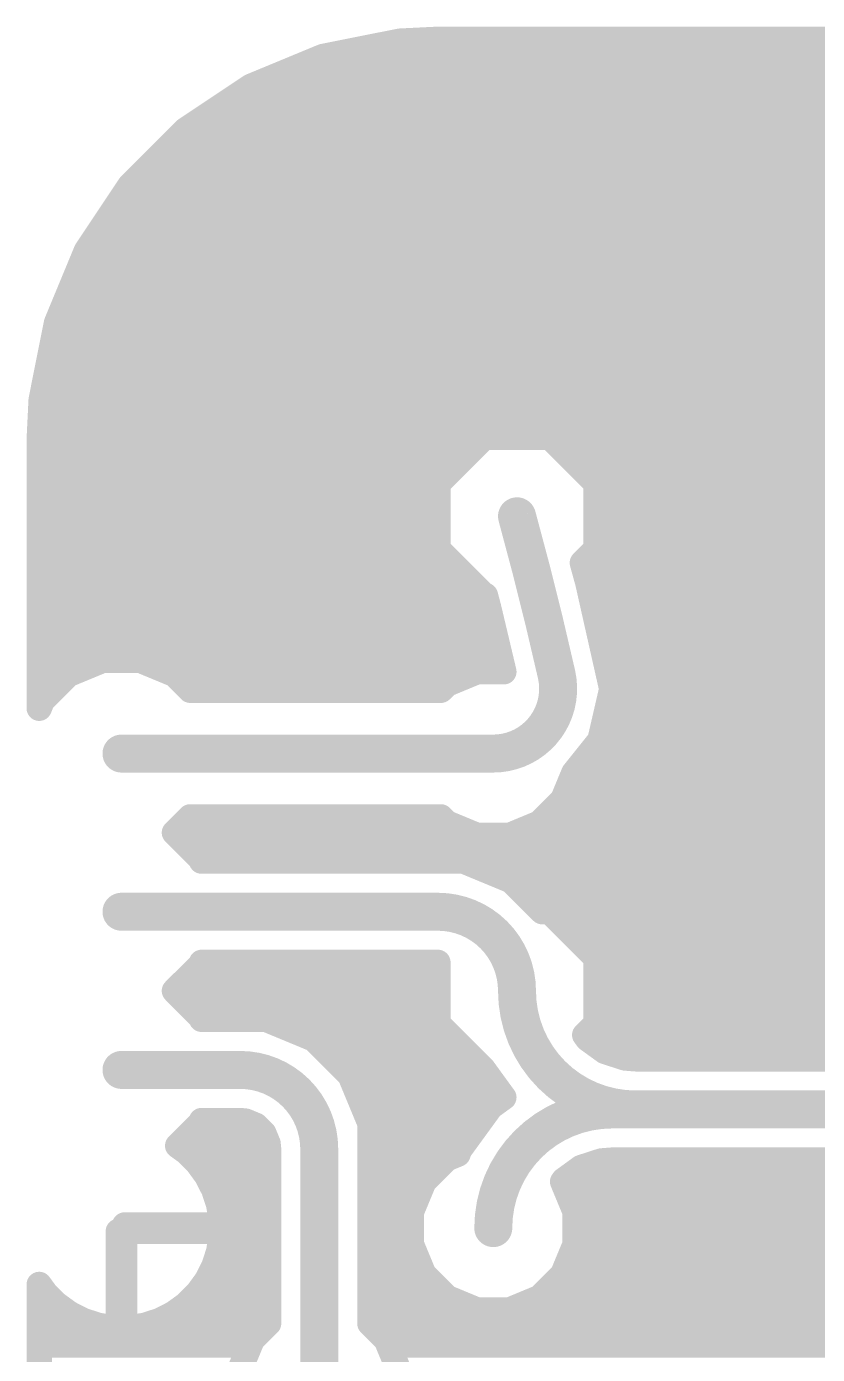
# Model space of a CAD drawing. Extents: x 1 to 45.6, y 2.3 to 35.8.
# Drawn here: x 1.02 to 13.71, y 14.48 to 35.8 of the extents above; entities that cross this region are included whole.
import ezdxf

# ---------------------------------------------------------------- set-up
doc = ezdxf.new("R2010")
doc.units = 0
doc.layers.add('1', color=22, linetype='CONTINUOUS')

msp = doc.modelspace()

# ---------------------------------------------------------------- linework, layer by layer
at = {"layer": '1'}
for points, const_width in [([(5.776, 35.3243), (7.0104, 35.5699)], 0.4064), ([(7.0104, 35.5699), (7.6397, 35.6008)], 0.4064), ([(7.6397, 35.6008), (38.3417, 35.6008)], 0.4064), ([(4.6131, 34.8427), (5.776, 35.3243)], 0.4064), ([(5.9392, 35.3568), (40.0924, 35.3568)], 0.4064), ([(3.5666, 34.1434), (4.6131, 34.8427)], 0.4064), ([(4.8732, 34.9504), (27.1513, 34.9504)], 0.4064), ([(4.1661, 34.544), (26.7097, 34.544)], 0.4064), ([(2.6766, 33.2534), (3.5666, 34.1434)], 0.4064), ([(3.5608, 34.1376), (26.5178, 34.1376)], 0.4064), ([(3.1544, 33.7312), (26.4414, 33.7312)], 0.4064), ([(2.748, 33.3248), (26.4547, 33.3248)], 0.4064), ([(1.9773, 32.2069), (2.6766, 33.2534)], 0.4064), ([(2.4528, 32.9184), (26.623, 32.9184)], 0.4064), ([(2.1812, 32.512), (26.9637, 32.512)], 0.4064), ([(1.4957, 31.044), (1.9773, 32.2069)], 0.4064), ([(1.9354, 32.1056), (29.6672, 32.1056)], 0.4064), ([(1.767, 31.6992), (29.6672, 31.6992)], 0.4064), ([(1.5987, 31.2928), (29.6672, 31.2928)], 0.4064), ([(1.2501, 29.8096), (1.4957, 31.044)], 0.4064), ([(1.4643, 30.8864), (29.6672, 30.8864)], 0.4064), ([(1.3835, 30.48), (27.052, 30.48)], 0.4064), ([(1.3026, 30.0736), (26.6523, 30.0736)], 0.4064), ([(1.2192, 29.1802), (1.2501, 29.8096)], 0.4064), ([(1.2431, 29.6672), (26.4594, 29.6672)], 0.4064), ([(1.2232, 29.2608), (27.8638, 29.2608)], 0.4064), ([(1.2192, 24.8573), (1.2192, 29.1802)], 0.4064), ([(8.364, 29.21), (7.62, 28.466)], 0.4064), ([(9.416, 29.21), (8.364, 29.21)], 0.4064), ([(10.16, 28.466), (9.416, 29.21)], 0.4064), ([(1.2192, 28.8544), (8.0084, 28.8544)], 0.4064), ([(9.7716, 28.8544), (20.7084, 28.8544)], 0.4064), ([(1.2192, 28.448), (7.62, 28.448)], 0.4064), ([(7.62, 28.466), (7.62, 27.4139)], 0.4064), ([(10.16, 27.4139), (10.16, 28.466)], 0.4064), ([(10.16, 28.448), (20.32, 28.448)], 0.4064), ([(1.2192, 28.0416), (7.62, 28.0416)], 0.4064), ([(10.16, 28.0416), (20.32, 28.0416)], 0.4064), ([(1.2192, 27.6352), (7.62, 27.6352)], 0.4064), ([(10.16, 27.6352), (20.32, 27.6352)], 0.4064), ([(7.62, 27.4139), (8.364, 26.67)], 0.4064), ([(9.9388, 27.1927), (10.16, 27.4139)], 0.4064), ([(1.2192, 27.2288), (7.8052, 27.2288)], 0.4064), ([(10.0263, 26.8747), (9.9388, 27.1927)], 0.4064), ([(9.9748, 27.2288), (20.5052, 27.2288)], 0.4064), ([(1.2192, 26.8224), (8.2116, 26.8224)], 0.4064), ([(8.364, 26.67), (8.3832, 26.67)], 0.4064), ([(8.3832, 26.67), (8.434, 26.4766)], 0.4064), ([(10.2825, 25.7362), (10.0263, 26.8747)], 0.4064), ([(10.0263, 26.8747), (10.0263, 26.8747)], 0.4064), ([(10.0381, 26.8224), (20.9116, 26.8224)], 0.4064), ([(8.434, 26.4766), (8.6793, 25.4436)], 0.4064), ([(1.2192, 26.416), (8.4484, 26.416)], 0.4064), ([(10.1295, 26.416), (21.4385, 26.416)], 0.4064), ([(1.2192, 26.0096), (8.5449, 26.0096)], 0.4064), ([(10.221, 26.0096), (22.0778, 26.0096)], 0.4064), ([(1.2192, 25.6032), (2.1806, 25.6032)], 0.4064), ([(2.2419, 25.6286), (1.6911, 25.4005)], 0.4064), ([(2.8381, 25.6286), (2.2419, 25.6286)], 0.4064), ([(3.3889, 25.4005), (2.8381, 25.6286)], 0.4064), ([(2.8994, 25.6032), (8.6414, 25.6032)], 0.4064), ([(10.318, 25.5784), (10.2825, 25.7362)], 0.4064), ([(10.2825, 25.7362), (10.2825, 25.7362)], 0.4064), ([(10.3124, 25.6032), (28.9626, 25.6032)], 0.4064), ([(1.6911, 25.4005), (1.2695, 24.9789)], 0.4064), ([(3.6433, 25.146), (3.3889, 25.4005)], 0.4064), ([(8.2477, 25.4436), (7.7649, 25.2436)], 0.4064), ([(8.6793, 25.4436), (8.2477, 25.4436)], 0.4064), ([(10.3347, 25.5041), (10.318, 25.5784)], 0.4064), ([(10.3535, 25.4207), (10.3347, 25.5041)], 0.4064), ([(10.4107, 25.1663), (10.3535, 25.4207)], 0.4064), ([(10.3535, 25.4207), (10.3535, 25.4207)], 0.4064), ([(1.2192, 25.1968), (1.4875, 25.1968)], 0.4064), ([(3.5925, 25.1968), (7.7181, 25.1968)], 0.4064), ([(7.7649, 25.2436), (7.6673, 25.146)], 0.4064), ([(10.4038, 25.1968), (14.6864, 25.1968)], 0.4064), ([(1.2695, 24.9789), (1.2192, 24.8573)], 0.4064), ([(7.6673, 25.146), (3.6433, 25.146)], 0.4064), ([(10.2208, 24.343), (10.4107, 25.1663)], 0.4064), ([(10.4107, 25.1663), (10.4107, 25.1663)], 0.4064), ([(10.324, 24.7904), (14.3692, 24.7904)], 0.4064), ([(9.8024, 23.82), (10.2208, 24.343)], 0.4064), ([(10.2208, 24.343), (10.2208, 24.343)], 0.4064), ([(10.2303, 24.384), (14.2284, 24.384)], 0.4064), ([(2.54, 24.13), (8.509, 24.13)], 0.6096), ([(9.9285, 23.9776), (14.2123, 23.9776)], 0.4064), ([(9.6226, 23.3859), (9.8024, 23.82)], 0.4064), ([(9.6994, 23.5712), (14.3174, 23.5712)], 0.4064), ([(9.2531, 23.0164), (9.6226, 23.3859)], 0.4064), ([(3.3893, 22.86), (3.6433, 23.114)], 0.4064), ([(3.6433, 23.114), (7.6673, 23.114)], 0.4064), ([(7.6673, 23.114), (7.7649, 23.0164)], 0.4064), ([(9.4015, 23.1648), (14.5848, 23.1648)], 0.4064), ([(3.8105, 22.4389), (3.3893, 22.86)], 0.4064), ([(7.7649, 23.0164), (8.2477, 22.8164)], 0.4064), ([(8.7703, 22.8164), (9.2531, 23.0164)], 0.4064), ([(3.4909, 22.7584), (15.2627, 22.7584)], 0.4064), ([(8.2477, 22.8164), (8.7703, 22.8164)], 0.4064), ([(3.8254, 22.4028), (3.8105, 22.4389)], 0.4064), ([(8.0343, 22.4028), (3.8254, 22.4028)], 0.4064), ([(8.7998, 22.0857), (8.0343, 22.4028)], 0.4064), ([(8.1569, 22.352), (20.7772, 22.352)], 0.4064), ([(9.2955, 21.59), (8.7998, 22.0857)], 0.4064), ([(8.7998, 22.0857), (8.7998, 22.0857)], 0.4064), ([(8.9399, 21.9456), (20.7772, 21.9456)], 0.4064), ([(2.54, 21.59), (7.62, 21.59)], 0.6096), ([(9.416, 21.59), (9.2955, 21.59)], 0.4064), ([(10.16, 20.846), (9.416, 21.59)], 0.4064), ([(9.4668, 21.5392), (20.7772, 21.5392)], 0.4064), ([(9.8732, 21.1328), (20.6068, 21.1328)], 0.4064), ([(3.3893, 20.32), (3.8105, 20.7411)], 0.4064), ([(3.7957, 20.7264), (7.62, 20.7264)], 0.4064), ([(3.8105, 20.7411), (3.8254, 20.7772)], 0.4064), ([(3.8254, 20.7772), (7.62, 20.7772)], 0.4064), ([(7.62, 20.7772), (7.62, 19.794)], 0.4064), ([(10.16, 19.794), (10.16, 20.846)], 0.4064), ([(10.16, 20.7264), (20.32, 20.7264)], 0.4064), ([(3.8105, 19.8989), (3.3893, 20.32)], 0.4064), ([(3.3893, 20.32), (7.62, 20.32)], 0.4064), ([(10.16, 20.32), (20.32, 20.32)], 0.4064), ([(3.7957, 19.9136), (7.62, 19.9136)], 0.4064), ([(3.8254, 19.8628), (3.8105, 19.8989)], 0.4064), ([(4.8593, 19.8628), (3.8254, 19.8628)], 0.4064), ([(5.6248, 19.5457), (4.8593, 19.8628)], 0.4064), ([(10.16, 19.9136), (20.32, 19.9136)], 0.4064), ([(7.62, 19.794), (8.3434, 19.0706)], 0.4064), ([(9.9768, 19.6108), (10.16, 19.794)], 0.4064), ([(6.2107, 18.9598), (5.6248, 19.5457)], 0.4064), ([(5.6248, 19.5457), (5.6248, 19.5457)], 0.4064), ([(5.6633, 19.5072), (7.9068, 19.5072)], 0.4064), ([(10.0227, 19.5477), (9.9768, 19.6108)], 0.4064), ([(10.2992, 19.3468), (10.0227, 19.5477)], 0.4064), ([(10.0784, 19.5072), (20.6068, 19.5072)], 0.4064), ([(10.6241, 19.2412), (10.2992, 19.3468)], 0.4064), ([(10.795, 19.2278), (10.6241, 19.2412)], 0.4064), ([(20.8862, 19.2278), (10.795, 19.2278)], 0.4064), ([(2.54, 19.05), (4.445, 19.05)], 0.6096), ([(6.0697, 19.1008), (8.3132, 19.1008)], 0.4064), ([(8.3434, 19.0706), (8.6789, 18.6088)], 0.4064), ([(6.5278, 18.1943), (6.2107, 18.9598)], 0.4064), ([(6.2107, 18.9598), (6.2107, 18.9598)], 0.4064), ([(6.3206, 18.6944), (8.6167, 18.6944)], 0.4064), ([(8.6789, 18.6088), (8.4683, 18.4557)], 0.4064), ([(8.4683, 18.4557), (7.9622, 17.7592)], 0.4064), ([(8.4683, 18.4557), (8.4683, 18.4557)], 0.4064), ([(8.4683, 18.4557), (8.4683, 18.4557)], 0.4064), ([(10.414, 18.415), (10.795, 18.415)], 0.6096), ([(10.795, 18.415), (22.86, 18.415)], 0.6096), ([(3.442, 17.8326), (3.8105, 18.2011)], 0.4064), ([(3.8105, 18.2011), (3.8254, 18.2372)], 0.4064), ([(3.8254, 18.2372), (4.445, 18.2372)], 0.4064), ([(4.445, 18.2372), (4.5342, 18.2284)], 0.4064), ([(4.5342, 18.2284), (4.699, 18.1601)], 0.4064), ([(4.699, 18.1601), (4.8251, 18.034)], 0.4064), ([(6.489, 18.288), (8.3464, 18.288)], 0.4064), ([(6.5278, 14.9786), (6.5278, 18.1943)], 0.4064), ([(4.8251, 18.034), (4.8934, 17.8692)], 0.4064), ([(3.5825, 17.7306), (3.442, 17.8326)], 0.4064), ([(3.4909, 17.8816), (4.8883, 17.8816)], 0.4064), ([(3.7606, 17.5525), (3.5825, 17.7306)], 0.4064), ([(4.8934, 17.8692), (4.9022, 17.78)], 0.4064), ([(4.9022, 17.78), (4.9022, 14.9786)], 0.4064), ([(5.715, 17.78), (5.715, 13.335)], 0.6096), ([(6.5278, 17.8816), (8.0511, 17.8816)], 0.4064), ([(7.9622, 17.7592), (7.942, 17.697)], 0.4064), ([(3.9086, 17.3487), (3.7606, 17.5525)], 0.4064), ([(7.7649, 17.6236), (7.3954, 17.2541)], 0.4064), ([(7.942, 17.697), (7.7649, 17.6236)], 0.4064), ([(9.9182, 17.4832), (10.2431, 17.5888)], 0.4064), ([(10.2431, 17.5888), (10.414, 17.6022)], 0.4064), ([(10.414, 17.6022), (14.7166, 17.6022)], 0.4064), ([(3.8167, 17.4752), (4.9022, 17.4752)], 0.4064), ([(4.023, 17.1243), (3.9086, 17.3487)], 0.4064), ([(6.5278, 17.4752), (7.6165, 17.4752)], 0.4064), ([(9.6218, 17.2549), (9.6417, 17.2823)], 0.4064), ([(9.6417, 17.2823), (9.9182, 17.4832)], 0.4064), ([(9.9072, 17.4752), (14.5848, 17.4752)], 0.4064), ([(4.1008, 16.8847), (4.023, 17.1243)], 0.4064), ([(4.041, 17.0688), (4.9022, 17.0688)], 0.4064), ([(6.5278, 17.0688), (7.3186, 17.0688)], 0.4064), ([(7.3954, 17.2541), (7.1954, 16.7713)], 0.4064), ([(9.6226, 17.2541), (9.6218, 17.2549)], 0.4064), ([(9.8226, 16.7713), (9.6226, 17.2541)], 0.4064), ([(9.6994, 17.0688), (14.3174, 17.0688)], 0.4064), ([(4.1402, 16.6359), (4.1008, 16.8847)], 0.4064), ([(4.136, 16.6624), (4.9022, 16.6624)], 0.4064), ([(6.5278, 16.6624), (7.1954, 16.6624)], 0.4064), ([(7.1954, 16.7713), (7.1954, 16.2487)], 0.4064), ([(9.8226, 16.2487), (9.8226, 16.7713)], 0.4064), ([(9.8226, 16.6624), (14.2123, 16.6624)], 0.4064), ([(2.4892, 14.9098), (2.4892, 16.4592)], 0.4064), ([(2.4892, 16.4592), (2.5908, 16.4592)], 0.4064), ([(2.5908, 16.4592), (2.5908, 16.5608)], 0.4064), ([(2.5908, 16.5608), (4.1402, 16.5608)], 0.4064), ([(2.5908, 16.4592), (2.5908, 14.9098)], 0.4064), ([(4.1402, 16.4592), (2.5908, 16.4592)], 0.4064), ([(4.1402, 16.5608), (4.1402, 16.6359)], 0.4064), ([(4.1402, 16.3841), (4.1402, 16.4592)], 0.4064), ([(2.4892, 16.256), (2.5908, 16.256)], 0.4064), ([(4.1008, 16.1353), (4.1402, 16.3841)], 0.4064), ([(4.1199, 16.256), (4.9022, 16.256)], 0.4064), ([(6.5278, 16.256), (7.1954, 16.256)], 0.4064), ([(7.1954, 16.2487), (7.3954, 15.7659)], 0.4064), ([(9.6226, 15.7659), (9.8226, 16.2487)], 0.4064), ([(9.8226, 16.256), (14.2284, 16.256)], 0.4064), ([(4.023, 15.8957), (4.1008, 16.1353)], 0.4064), ([(2.4892, 15.8496), (2.5908, 15.8496)], 0.4064), ([(3.9086, 15.6713), (4.023, 15.8957)], 0.4064), ([(3.9995, 15.8496), (4.9022, 15.8496)], 0.4064), ([(6.5278, 15.8496), (7.3607, 15.8496)], 0.4064), ([(9.6573, 15.8496), (14.3692, 15.8496)], 0.4064), ([(1.2192, 8.5101), (1.2192, 15.6055)], 0.4064), ([(1.2192, 15.6055), (1.3194, 15.4675)], 0.4064), ([(3.7606, 15.4675), (3.9086, 15.6713)], 0.4064), ([(7.3954, 15.7659), (7.7649, 15.3964)], 0.4064), ([(9.2531, 15.3964), (9.6226, 15.7659)], 0.4064), ([(1.2192, 15.4432), (1.3438, 15.4432)], 0.4064), ([(1.3194, 15.4675), (1.4975, 15.2894)], 0.4064), ([(2.4892, 15.4432), (2.5908, 15.4432)], 0.4064), ([(3.5825, 15.2894), (3.7606, 15.4675)], 0.4064), ([(3.7362, 15.4432), (4.9022, 15.4432)], 0.4064), ([(6.5278, 15.4432), (7.7181, 15.4432)], 0.4064), ([(7.7649, 15.3964), (8.2477, 15.1964)], 0.4064), ([(8.7703, 15.1964), (9.2531, 15.3964)], 0.4064), ([(9.2999, 15.4432), (14.6864, 15.4432)], 0.4064), ([(1.4975, 15.2894), (1.7013, 15.1414)], 0.4064), ([(3.3787, 15.1414), (3.5825, 15.2894)], 0.4064), ([(8.2477, 15.1964), (8.7703, 15.1964)], 0.4064), ([(1.2192, 15.0368), (1.9066, 15.0368)], 0.4064), ([(1.7013, 15.1414), (1.9257, 15.027)], 0.4064), ([(1.9257, 15.027), (2.1653, 14.9492)], 0.4064), ([(2.1653, 14.9492), (2.4141, 14.9098)], 0.4064), ([(2.4892, 15.0368), (2.5908, 15.0368)], 0.4064), ([(2.6659, 14.9098), (2.9147, 14.9492)], 0.4064), ([(2.9147, 14.9492), (3.1543, 15.027)], 0.4064), ([(3.1543, 15.027), (3.3787, 15.1414)], 0.4064), ([(3.1734, 15.0368), (4.9022, 15.0368)], 0.4064), ([(4.9022, 14.9786), (4.6383, 14.7148)], 0.4064), ([(6.5278, 15.0368), (27.1272, 15.0368)], 0.4064), ([(6.7917, 14.7148), (6.5278, 14.9786)], 0.4064), ([(2.4141, 14.9098), (2.4892, 14.9098)], 0.4064), ([(2.5908, 14.9098), (2.6659, 14.9098)], 0.4064), ([(1.2192, 14.6304), (4.6034, 14.6304)], 0.4064), ([(4.6383, 14.7148), (4.445, 14.248)], 0.4064), ([(6.985, 14.248), (6.7917, 14.7148)], 0.4064), ([(6.8266, 14.6304), (27.1272, 14.6304)], 0.4064)]:
    msp.add_lwpolyline(points, dxfattribs=dict(at, const_width=const_width))
for points, const_width in [([(7.0055, 35.6714, 1), (7.0154, 35.4684)], 0.2032), ([(7.0303, 35.4702, 1), (6.9906, 35.6695)], 0.2032), ([(7.6397, 35.7024, 1), (7.6397, 35.4992)], 0.2032), ([(7.6447, 35.4993, 1), (7.6348, 35.7023)], 0.2032), ([(5.7562, 35.424, 1), (5.7958, 35.2247)], 0.2032), ([(5.8149, 35.2305, 1), (5.7371, 35.4182)], 0.2032), ([(5.9392, 35.4584, 1), (5.9392, 35.2552)], 0.2032), ([(4.5743, 34.9365, 1), (4.652, 34.7488)], 0.2032), ([(4.6696, 34.7582, 1), (4.5567, 34.9271)], 0.2032), ([(4.8732, 35.052, 1), (4.8732, 34.8488)], 0.2032), ([(4.1661, 34.6456, 1), (4.1661, 34.4424)], 0.2032), ([(3.5608, 34.2392, 1), (3.5608, 34.036)], 0.2032), ([(3.5102, 34.2279, 1), (3.623, 34.0589)], 0.2032), ([(3.6384, 34.0716, 1), (3.4948, 34.2152)], 0.2032), ([(3.1544, 33.8328, 1), (3.1544, 33.6296)], 0.2032), ([(2.748, 33.4264, 1), (2.748, 33.2232)], 0.2032), ([(2.6048, 33.3252, 1), (2.7484, 33.1816)], 0.2032), ([(2.7611, 33.1969, 1), (2.5921, 33.3098)], 0.2032), ([(2.4528, 33.02, 1), (2.4528, 32.8168)], 0.2032), ([(2.1812, 32.6136, 1), (2.1812, 32.4104)], 0.2032), ([(1.9354, 32.2072, 1), (1.9354, 32.004)], 0.2032), ([(1.8929, 32.2633, 1), (2.0618, 32.1504)], 0.2032), ([(2.0712, 32.168, 1), (1.8835, 32.2457)], 0.2032), ([(1.767, 31.8008, 1), (1.767, 31.5976)], 0.2032), ([(1.5987, 31.3944, 1), (1.5987, 31.1912)], 0.2032), ([(1.4018, 31.0829, 1), (1.5895, 31.0051)], 0.2032), ([(1.5953, 31.0242, 1), (1.396, 31.0638)], 0.2032), ([(1.4643, 30.988, 1), (1.4643, 30.7848)], 0.2032), ([(1.3835, 30.5816, 1), (1.3835, 30.3784)], 0.2032), ([(1.3026, 30.1752, 1), (1.3026, 29.972)], 0.2032), ([(1.2431, 29.7688, 1), (1.2431, 29.5656)], 0.2032), ([(1.1505, 29.8294, 1), (1.3498, 29.7897)], 0.2032), ([(1.3516, 29.8046, 1), (1.1486, 29.8145)], 0.2032), ([(1.2232, 29.3624, 1), (1.2232, 29.1592)], 0.2032), ([(1.3208, 29.1802, 1), (1.1176, 29.1802)], 0.2032), ([(1.1177, 29.1852, 1), (1.3207, 29.1752)], 0.2032), ([(8.364, 29.3116, 1), (8.364, 29.1084)], 0.2032), ([(8.4358, 29.1382, 1), (8.2921, 29.2818)], 0.2032), ([(9.4879, 29.2818, 1), (9.3442, 29.1382)], 0.2032), ([(9.416, 29.1084, 1), (9.416, 29.3116)], 0.2032), ([(1.2192, 28.956, 1), (1.2192, 28.7528)], 0.2032), ([(8.0084, 28.7528, 1), (8.0084, 28.956)], 0.2032), ([(9.7716, 28.956, 1), (9.7716, 28.7528)], 0.2032), ([(1.2192, 28.5496, 1), (1.2192, 28.3464)], 0.2032), ([(7.7216, 28.466, 1), (7.5184, 28.466)], 0.2032), ([(7.5482, 28.5379, 1), (7.6918, 28.3942)], 0.2032), ([(7.62, 28.3464, 1), (7.62, 28.5496)], 0.2032), ([(10.2616, 28.466, 1), (10.0584, 28.466)], 0.2032), ([(10.16, 28.5496, 1), (10.16, 28.3464)], 0.2032), ([(10.0882, 28.3942, 1), (10.2318, 28.5379)], 0.2032), ([(1.2192, 28.1432, 1), (1.2192, 27.94)], 0.2032), ([(7.62, 27.94, 1), (7.62, 28.1432)], 0.2032), ([(9.525, 25.4, 0.0118), (8.89, 27.94)], 0.6096), ([(9.0369, 27.9805, 1), (8.7431, 27.8995)], 0.3048), ([(10.16, 28.1432, 1), (10.16, 27.94)], 0.2032), ([(1.2192, 27.7368, 1), (1.2192, 27.5336)], 0.2032), ([(7.62, 27.5336, 1), (7.62, 27.7368)], 0.2032), ([(10.16, 27.7368, 1), (10.16, 27.5336)], 0.2032), ([(7.6918, 27.4858, 1), (7.5482, 27.3421)], 0.2032), ([(7.5184, 27.4139, 1), (7.7216, 27.4139)], 0.2032), ([(10.0584, 27.4139, 1), (10.2616, 27.4139)], 0.2032), ([(10.2318, 27.3421, 1), (10.0882, 27.4858)], 0.2032), ([(1.2192, 27.3304, 1), (1.2192, 27.1272)], 0.2032), ([(7.8052, 27.1272, 1), (7.8052, 27.3304)], 0.2032), ([(9.8669, 27.2646, 1), (10.0106, 27.1209)], 0.2032), ([(10.0367, 27.2197, 1), (9.8408, 27.1658)], 0.2032), ([(9.9748, 27.3304, 1), (9.9748, 27.1272)], 0.2032), ([(1.2192, 26.924, 1), (1.2192, 26.7208)], 0.2032), ([(8.2116, 26.7208, 1), (8.2116, 26.924)], 0.2032), ([(8.364, 26.7716, 1), (8.364, 26.5684)], 0.2032), ([(8.4815, 26.6958, 1), (8.2849, 26.6442)], 0.2032), ([(8.3832, 26.5684, 1), (8.3832, 26.7716)], 0.2032), ([(10.1254, 26.897, 1), (9.9272, 26.8524)], 0.2032), ([(10.1279, 26.8747, 1), (9.9247, 26.8747)], 0.2032), ([(9.9247, 26.8747, 1), (10.1279, 26.8747)], 0.2032), ([(9.9284, 26.8477, 1), (10.1243, 26.9017)], 0.2032), ([(10.0381, 26.924, 1), (10.0381, 26.7208)], 0.2032), ([(8.2921, 26.5982, 1), (8.4358, 26.7418)], 0.2032), ([(8.5328, 26.5001, 1), (8.3351, 26.4531)], 0.2032), ([(1.2192, 26.5176, 1), (1.2192, 26.3144)], 0.2032), ([(8.3357, 26.4508, 1), (8.5323, 26.5024)], 0.2032), ([(8.4484, 26.3144, 1), (8.4484, 26.5176)], 0.2032), ([(10.1295, 26.5176, 1), (10.1295, 26.3144)], 0.2032), ([(1.2192, 26.1112, 1), (1.2192, 25.908)], 0.2032), ([(8.5449, 25.908, 1), (8.5449, 26.1112)], 0.2032), ([(10.221, 26.1112, 1), (10.221, 25.908)], 0.2032), ([(1.2192, 25.7048, 1), (1.2192, 25.5016)], 0.2032), ([(2.2419, 25.7302, 1), (2.2419, 25.527)], 0.2032), ([(2.1806, 25.5016, 1), (2.1806, 25.7048)], 0.2032), ([(2.2808, 25.5347, 1), (2.203, 25.7225)], 0.2032), ([(2.877, 25.7225, 1), (2.7992, 25.5347)], 0.2032), ([(2.8994, 25.7048, 1), (2.8994, 25.5016)], 0.2032), ([(2.8381, 25.527, 1), (2.8381, 25.7302)], 0.2032), ([(8.6414, 25.5016, 1), (8.6414, 25.7048)], 0.2032), ([(10.3543, 25.808, 1), (10.2106, 25.6643)], 0.2032), ([(10.3816, 25.7585, 1), (10.1834, 25.7138)], 0.2032), ([(10.1834, 25.7139, 1), (10.3816, 25.7585)], 0.2032), ([(10.2106, 25.6643, 1), (10.3543, 25.808)], 0.2032), ([(10.3124, 25.7048, 1), (10.3124, 25.5016)], 0.2032), ([(1.6522, 25.4943, 1), (1.73, 25.3066)], 0.2032), ([(1.763, 25.3286, 1), (1.6193, 25.4723)], 0.2032), ([(3.4607, 25.4723, 1), (3.317, 25.3286)], 0.2032), ([(3.35, 25.3066, 1), (3.4278, 25.4943)], 0.2032), ([(8.2477, 25.5452, 1), (8.2477, 25.342)], 0.2032), ([(8.2866, 25.3497, 1), (8.2088, 25.5375)], 0.2032), ([(8.509, 24.13, 0.4806), (9.525, 25.4)], 0.6096), ([(8.6793, 25.342, 1), (8.6793, 25.5452)], 0.2032), ([(9.6737, 25.4335, 1), (9.3763, 25.3665)], 0.3048), ([(10.4171, 25.6007, 1), (10.2188, 25.5561)], 0.2032), ([(10.2188, 25.5561, 1), (10.4171, 25.6007)], 0.2032), ([(10.4338, 25.5264, 1), (10.2356, 25.4818)], 0.2032), ([(10.2356, 25.4818, 1), (10.4338, 25.5264)], 0.2032), ([(10.4526, 25.443, 1), (10.2543, 25.3984)], 0.2032), ([(10.4551, 25.4207, 1), (10.2519, 25.4207)], 0.2032), ([(1.2192, 25.2984, 1), (1.2192, 25.0952)], 0.2032), ([(1.4875, 25.0952, 1), (1.4875, 25.2984)], 0.2032), ([(3.5925, 25.2984, 1), (3.5925, 25.0952)], 0.2032), ([(7.726, 25.3375, 1), (7.8038, 25.1497)], 0.2032), ([(7.8367, 25.1718, 1), (7.6931, 25.3155)], 0.2032), ([(7.7181, 25.0952, 1), (7.7181, 25.2984)], 0.2032), ([(8.5805, 25.4201, 1), (8.7782, 25.4671)], 0.2032), ([(9.3763, 25.3665, 1), (9.6737, 25.4335)], 0.3048), ([(10.2519, 25.4207, 1), (10.4551, 25.4207)], 0.2032), ([(10.2543, 25.3984, 1), (10.4526, 25.443)], 0.2032), ([(10.4038, 25.2984, 1), (10.4038, 25.0952)], 0.2032), ([(1.3634, 24.94, 1), (1.1757, 25.0178)], 0.2032), ([(3.6433, 25.2476, 1), (3.6433, 25.0444)], 0.2032), ([(3.5715, 25.0742, 1), (3.7152, 25.2178)], 0.2032), ([(7.5954, 25.2178, 1), (7.7391, 25.0742)], 0.2032), ([(7.6673, 25.0444, 1), (7.6673, 25.2476)], 0.2032), ([(10.5123, 25.1663, 1), (10.3091, 25.1663)], 0.2032), ([(10.3091, 25.1663, 1), (10.5123, 25.1663)], 0.2032), ([(10.3116, 25.144, 1), (10.5098, 25.1886)], 0.2032), ([(10.5097, 25.1434, 1), (10.3117, 25.1891)], 0.2032), ([(1.1253, 24.8962, 1), (1.3131, 24.8184)], 0.2032), ([(1.1176, 24.8573, 1), (1.3208, 24.8573)], 0.2032), ([(1.1977, 25.0507, 1), (1.3414, 24.907)], 0.2032), ([(10.324, 24.892, 1), (10.324, 24.6888)], 0.2032), ([(10.3224, 24.343, 1), (10.1192, 24.343)], 0.2032), ([(10.2303, 24.4856, 1), (10.2303, 24.2824)], 0.2032), ([(10.3001, 24.2795, 1), (10.1415, 24.4064)], 0.2032), ([(2.54, 24.2824, 1), (2.54, 23.9776)], 0.3048), ([(8.509, 24.2824, 1), (8.509, 23.9776)], 0.3048), ([(8.509, 23.9776, 1), (8.509, 24.2824)], 0.3048), ([(10.1218, 24.3658, 1), (10.3198, 24.3201)], 0.2032), ([(10.1192, 24.343, 1), (10.3224, 24.343)], 0.2032), ([(9.9285, 24.0792, 1), (9.9285, 23.876)], 0.2032), ([(9.7231, 23.8835, 1), (9.8818, 23.7566)], 0.2032), ([(9.8963, 23.7811, 1), (9.7086, 23.8589)], 0.2032), ([(9.6994, 23.6728, 1), (9.6994, 23.4696)], 0.2032), ([(9.5287, 23.4248, 1), (9.7165, 23.347)], 0.2032), ([(9.6945, 23.3141, 1), (9.5508, 23.4577)], 0.2032), ([(3.6433, 23.2156, 1), (3.6433, 23.0124)], 0.2032), ([(3.7152, 23.0422, 1), (3.5715, 23.1858)], 0.2032), ([(7.7391, 23.1858, 1), (7.5954, 23.0422)], 0.2032), ([(7.6673, 23.0124, 1), (7.6673, 23.2156)], 0.2032), ([(9.4015, 23.2664, 1), (9.4015, 23.0632)], 0.2032), ([(3.4612, 22.9318, 1), (3.3175, 22.7882)], 0.2032), ([(3.3175, 22.9318, 1), (3.4612, 22.7882)], 0.2032), ([(7.8038, 23.1103, 1), (7.726, 22.9225)], 0.2032), ([(7.6931, 22.9445, 1), (7.8367, 23.0882)], 0.2032), ([(9.1813, 23.0882, 1), (9.3249, 22.9445)], 0.2032), ([(9.292, 22.9225, 1), (9.2142, 23.1103)], 0.2032), ([(3.4909, 22.86, 1), (3.4909, 22.6568)], 0.2032), ([(8.2477, 22.918, 1), (8.2477, 22.7148)], 0.2032), ([(8.2088, 22.7225, 1), (8.2866, 22.9103)], 0.2032), ([(8.7314, 22.9103, 1), (8.8092, 22.7225)], 0.2032), ([(8.7703, 22.7148, 1), (8.7703, 22.918)], 0.2032), ([(3.9043, 22.4778, 1), (3.7166, 22.4)], 0.2032), ([(3.8254, 22.5044, 1), (3.8254, 22.3012)], 0.2032), ([(3.7386, 22.367, 1), (3.8823, 22.5107)], 0.2032), ([(8.0732, 22.4967, 1), (7.9954, 22.3089)], 0.2032), ([(8.0343, 22.3012, 1), (8.0343, 22.5044)], 0.2032), ([(3.7315, 22.3639, 1), (3.9193, 22.4417)], 0.2032), ([(8.1569, 22.4536, 1), (8.1569, 22.2504)], 0.2032), ([(8.8717, 22.1576, 1), (8.728, 22.0139)], 0.2032), ([(8.7998, 22.1873, 1), (8.7998, 21.9841)], 0.2032), ([(8.7609, 21.9918, 1), (8.8387, 22.1796)], 0.2032), ([(8.7998, 21.9841, 1), (8.7998, 22.1873)], 0.2032), ([(8.9399, 22.0472, 1), (8.9399, 21.844)], 0.2032), ([(2.54, 21.7424, 1), (2.54, 21.4376)], 0.3048), ([(8.89, 20.32, 0.4142), (7.62, 21.59)], 0.6096), ([(7.62, 21.7424, 1), (7.62, 21.4376)], 0.3048), ([(7.62, 21.4376, 1), (7.62, 21.7424)], 0.3048), ([(9.2955, 21.6916, 1), (9.2955, 21.4884)], 0.2032), ([(9.2237, 21.5182, 1), (9.3674, 21.6618)], 0.2032), ([(9.4879, 21.6618, 1), (9.3442, 21.5182)], 0.2032), ([(9.416, 21.4884, 1), (9.416, 21.6916)], 0.2032), ([(9.4668, 21.6408, 1), (9.4668, 21.4376)], 0.2032), ([(9.8732, 21.2344, 1), (9.8732, 21.0312)], 0.2032), ([(3.7957, 20.828, 1), (3.7957, 20.6248)], 0.2032), ([(3.8254, 20.8788, 1), (3.8254, 20.6756)], 0.2032), ([(3.9193, 20.7383, 1), (3.7315, 20.8161)], 0.2032), ([(3.8823, 20.6693, 1), (3.7386, 20.813)], 0.2032), ([(7.7216, 20.7772, 1), (7.5184, 20.7772)], 0.2032), ([(7.62, 20.6756, 1), (7.62, 20.8788)], 0.2032), ([(7.62, 20.6248, 1), (7.62, 20.828)], 0.2032), ([(10.2616, 20.846, 1), (10.0584, 20.846)], 0.2032), ([(10.16, 20.828, 1), (10.16, 20.6248)], 0.2032), ([(10.0882, 20.7742, 1), (10.2318, 20.9179)], 0.2032), ([(3.7166, 20.78, 1), (3.9043, 20.7022)], 0.2032), ([(3.3893, 20.4216, 1), (3.3893, 20.2184)], 0.2032), ([(3.4612, 20.3918, 1), (3.3175, 20.2482)], 0.2032), ([(3.3175, 20.3918, 1), (3.4612, 20.2482)], 0.2032), ([(7.62, 20.2184, 1), (7.62, 20.4216)], 0.2032), ([(8.89, 20.32, 0.4142), (10.795, 18.415)], 0.6096), ([(9.0424, 20.32, 1), (8.7376, 20.32)], 0.3048), ([(8.7376, 20.32, 1), (9.0424, 20.32)], 0.3048), ([(10.16, 20.4216, 1), (10.16, 20.2184)], 0.2032), ([(3.7957, 20.0152, 1), (3.7957, 19.812)], 0.2032), ([(3.9043, 19.9378, 1), (3.7166, 19.86)], 0.2032), ([(3.8254, 19.9644, 1), (3.8254, 19.7612)], 0.2032), ([(3.7386, 19.827, 1), (3.8823, 19.9707)], 0.2032), ([(4.8982, 19.9567, 1), (4.8204, 19.7689)], 0.2032), ([(4.8593, 19.7612, 1), (4.8593, 19.9644)], 0.2032), ([(7.62, 19.812, 1), (7.62, 20.0152)], 0.2032), ([(10.16, 20.0152, 1), (10.16, 19.812)], 0.2032), ([(3.7315, 19.8239, 1), (3.9193, 19.9017)], 0.2032), ([(7.6918, 19.8658, 1), (7.5482, 19.7221)], 0.2032), ([(7.5184, 19.794, 1), (7.7216, 19.794)], 0.2032), ([(10.0584, 19.794, 1), (10.2616, 19.794)], 0.2032), ([(10.2318, 19.7221, 1), (10.0882, 19.8658)], 0.2032), ([(5.6967, 19.6176, 1), (5.553, 19.4739)], 0.2032), ([(5.6248, 19.6473, 1), (5.6248, 19.4441)], 0.2032), ([(5.6633, 19.6088, 1), (5.6633, 19.4056)], 0.2032), ([(5.5859, 19.4518, 1), (5.6637, 19.6396)], 0.2032), ([(5.6248, 19.4441, 1), (5.6248, 19.6473)], 0.2032), ([(7.9068, 19.4056, 1), (7.9068, 19.6088)], 0.2032), ([(10.059, 19.6705, 1), (9.8947, 19.5511)], 0.2032), ([(9.905, 19.6826, 1), (10.0487, 19.539)], 0.2032), ([(10.0824, 19.6299, 1), (9.963, 19.4655)], 0.2032), ([(9.9405, 19.488, 1), (10.1049, 19.6074)], 0.2032), ([(10.0784, 19.6088, 1), (10.0784, 19.4056)], 0.2032), ([(10.3305, 19.4435, 1), (10.2678, 19.2502)], 0.2032), ([(10.2394, 19.2646, 1), (10.3589, 19.429)], 0.2032), ([(10.6321, 19.3425, 1), (10.6162, 19.14)], 0.2032), ([(10.5927, 19.1446, 1), (10.6555, 19.3379)], 0.2032), ([(10.795, 19.3294, 1), (10.795, 19.1262)], 0.2032), ([(10.787, 19.1265, 1), (10.803, 19.3291)], 0.2032), ([(2.54, 19.2024, 1), (2.54, 18.8976)], 0.3048), ([(5.715, 17.78, 0.4142), (4.445, 19.05)], 0.6096), ([(4.445, 19.2024, 1), (4.445, 18.8976)], 0.3048), ([(4.445, 18.8976, 1), (4.445, 19.2024)], 0.3048), ([(6.0697, 19.2024, 1), (6.0697, 18.9992)], 0.2032), ([(8.4256, 19.1303, 1), (8.2612, 19.0109)], 0.2032), ([(8.2715, 18.9987, 1), (8.4152, 19.1424)], 0.2032), ([(8.3132, 18.9992, 1), (8.3132, 19.2024)], 0.2032), ([(6.3046, 18.9987, 1), (6.1168, 18.9209)], 0.2032), ([(6.3123, 18.9598, 1), (6.1091, 18.9598)], 0.2032), ([(6.1091, 18.9598, 1), (6.3123, 18.9598)], 0.2032), ([(6.1389, 18.888, 1), (6.2826, 19.0317)], 0.2032), ([(6.3206, 18.796, 1), (6.3206, 18.5928)], 0.2032), ([(8.5967, 18.549, 1), (8.7611, 18.6685)], 0.2032), ([(8.6167, 18.5928, 1), (8.6167, 18.796)], 0.2032), ([(8.7386, 18.5266, 1), (8.6192, 18.691)], 0.2032), ([(10.414, 18.415, 0.4142), (8.509, 16.51)], 0.6096), ([(8.4683, 18.5573, 1), (8.4683, 18.3541)], 0.2032), ([(8.5699, 18.4557, 1), (8.3667, 18.4557)], 0.2032), ([(8.4086, 18.5379, 1), (8.528, 18.3735)], 0.2032), ([(8.3667, 18.4557, 1), (8.5699, 18.4557)], 0.2032), ([(8.5505, 18.396, 1), (8.3861, 18.5154)], 0.2032), ([(8.4683, 18.3541, 1), (8.4683, 18.5573)], 0.2032), ([(10.414, 18.5674, 1), (10.414, 18.2626)], 0.3048), ([(10.414, 18.2626, 1), (10.414, 18.5674)], 0.3048), ([(10.795, 18.5674, 1), (10.795, 18.2626)], 0.3048), ([(10.795, 18.2626, 1), (10.795, 18.5674)], 0.3048), ([(10.795, 18.2626, 1), (10.795, 18.5674)], 0.3048), ([(3.7166, 18.24, 1), (3.9043, 18.1622)], 0.2032), ([(3.8254, 18.3388, 1), (3.8254, 18.1356)], 0.2032), ([(3.9193, 18.1983, 1), (3.7315, 18.2761)], 0.2032), ([(3.8823, 18.1293, 1), (3.7386, 18.273)], 0.2032), ([(4.455, 18.3383, 1), (4.435, 18.1361)], 0.2032), ([(4.5731, 18.3223, 1), (4.4953, 18.1345)], 0.2032), ([(4.445, 18.1356, 1), (4.445, 18.3388)], 0.2032), ([(4.5242, 18.1273, 1), (4.5442, 18.3295)], 0.2032), ([(4.7708, 18.232, 1), (4.6272, 18.0883)], 0.2032), ([(4.6601, 18.0663, 1), (4.7379, 18.254)], 0.2032), ([(6.489, 18.3896, 1), (6.489, 18.1864)], 0.2032), ([(6.6294, 18.1943, 1), (6.4262, 18.1943)], 0.2032), ([(8.3464, 18.1864, 1), (8.3464, 18.3896)], 0.2032), ([(4.919, 18.0729, 1), (4.7313, 17.9951)], 0.2032), ([(4.7533, 17.9622, 1), (4.897, 18.1058)], 0.2032), ([(6.4339, 18.1554, 1), (6.6217, 18.2332)], 0.2032), ([(3.3701, 17.9045, 1), (3.5138, 17.7608)], 0.2032), ([(3.5017, 17.9148, 1), (3.3823, 17.7504)], 0.2032), ([(3.4909, 17.9832, 1), (3.4909, 17.78)], 0.2032), ([(3.6543, 17.8024, 1), (3.5106, 17.6587)], 0.2032), ([(3.5227, 17.6484, 1), (3.6422, 17.8128)], 0.2032), ([(4.9945, 17.8792, 1), (4.7923, 17.8592)], 0.2032), ([(4.7995, 17.8303, 1), (4.9873, 17.9081)], 0.2032), ([(5.0038, 17.78, 1), (4.8006, 17.78)], 0.2032), ([(4.8883, 17.78, 1), (4.8883, 17.9832)], 0.2032), ([(5.8674, 17.78, 1), (5.5626, 17.78)], 0.3048), ([(5.5626, 17.78, 1), (5.8674, 17.78)], 0.3048), ([(6.5278, 17.9832, 1), (6.5278, 17.78)], 0.2032), ([(7.88, 17.819, 1), (8.0444, 17.6995)], 0.2032), ([(8.0589, 17.7278, 1), (7.8656, 17.7906)], 0.2032), ([(8.0511, 17.78, 1), (8.0511, 17.9832)], 0.2032), ([(3.8428, 17.6122, 1), (3.6784, 17.4927)], 0.2032), ([(3.6887, 17.4806, 1), (3.8324, 17.6243)], 0.2032), ([(4.8011, 17.77, 1), (5.0033, 17.79)], 0.2032), ([(7.726, 17.7175, 1), (7.8038, 17.5297)], 0.2032), ([(7.8367, 17.5518, 1), (7.6931, 17.6955)], 0.2032), ([(7.8454, 17.7284, 1), (8.0386, 17.6656)], 0.2032), ([(7.9809, 17.6031, 1), (7.9031, 17.7908)], 0.2032), ([(10.2352, 17.69, 1), (10.2511, 17.4875)], 0.2032), ([(10.2745, 17.4921, 1), (10.2117, 17.6854)], 0.2032), ([(10.414, 17.7038, 1), (10.414, 17.5006)], 0.2032), ([(10.422, 17.5009, 1), (10.406, 17.7035)], 0.2032), ([(3.8167, 17.5768, 1), (3.8167, 17.3736)], 0.2032), ([(3.9991, 17.3948, 1), (3.8181, 17.3026)], 0.2032), ([(3.8264, 17.289, 1), (3.9908, 17.4084)], 0.2032), ([(4.9022, 17.3736, 1), (4.9022, 17.5768)], 0.2032), ([(6.5278, 17.5768, 1), (6.5278, 17.3736)], 0.2032), ([(7.6165, 17.3736, 1), (7.6165, 17.5768)], 0.2032), ([(9.7239, 17.2226, 1), (9.5595, 17.342)], 0.2032), ([(9.9072, 17.5768, 1), (9.9072, 17.3736)], 0.2032), ([(9.8868, 17.5798, 1), (9.9495, 17.3865)], 0.2032), ([(9.9779, 17.401, 1), (9.8584, 17.5654)], 0.2032), ([(4.1196, 17.1557, 1), (3.9263, 17.0929)], 0.2032), ([(3.9324, 17.0781, 1), (4.1135, 17.1704)], 0.2032), ([(4.041, 17.1704, 1), (4.041, 16.9672)], 0.2032), ([(4.9022, 16.9672, 1), (4.9022, 17.1704)], 0.2032), ([(6.5278, 17.1704, 1), (6.5278, 16.9672)], 0.2032), ([(7.3235, 17.3259, 1), (7.4672, 17.1823)], 0.2032), ([(7.4893, 17.2152, 1), (7.3015, 17.293)], 0.2032), ([(7.3186, 16.9672, 1), (7.3186, 17.1704)], 0.2032), ([(9.6935, 17.3269, 1), (9.5501, 17.1829)], 0.2032), ([(9.5396, 17.3146, 1), (9.704, 17.1952)], 0.2032), ([(9.7165, 17.293, 1), (9.5287, 17.2152)], 0.2032), ([(9.582, 17.3645, 1), (9.7014, 17.2001)], 0.2032), ([(9.5509, 17.1821, 1), (9.6943, 17.3261)], 0.2032), ([(9.6994, 17.1704, 1), (9.6994, 16.9672)], 0.2032), ([(4.2011, 16.9006, 1), (4.0004, 16.8688)], 0.2032), ([(4.0042, 16.8533, 1), (4.1974, 16.9161)], 0.2032), ([(4.136, 16.764, 1), (4.136, 16.5608)], 0.2032), ([(4.9022, 16.5608, 1), (4.9022, 16.764)], 0.2032), ([(6.5278, 16.764, 1), (6.5278, 16.5608)], 0.2032), ([(7.297, 16.7713, 1), (7.0938, 16.7713)], 0.2032), ([(7.1015, 16.8102, 1), (7.2893, 16.7324)], 0.2032), ([(7.1954, 16.5608, 1), (7.1954, 16.764)], 0.2032), ([(9.9242, 16.7713, 1), (9.721, 16.7713)], 0.2032), ([(9.8226, 16.764, 1), (9.8226, 16.5608)], 0.2032), ([(9.7287, 16.7324, 1), (9.9165, 16.8102)], 0.2032), ([(2.5908, 16.4592, 1), (2.3876, 16.4592)], 0.2032), ([(2.4892, 16.5608, 1), (2.4892, 16.3576)], 0.2032), ([(2.6924, 16.5608, 1), (2.4892, 16.5608)], 0.2032), ([(2.5908, 16.6624, 1), (2.5908, 16.4592)], 0.2032), ([(2.6924, 16.4592, 1), (2.4892, 16.4592)], 0.2032), ([(2.5908, 16.5608, 1), (2.5908, 16.3576)], 0.2032), ([(2.5908, 16.3576, 1), (2.5908, 16.5608)], 0.2032), ([(4.2418, 16.6359, 1), (4.0386, 16.6359)], 0.2032), ([(4.2418, 16.4592, 1), (4.0386, 16.4592)], 0.2032), ([(4.0386, 16.5608, 1), (4.2418, 16.5608)], 0.2032), ([(4.0398, 16.62, 1), (4.2405, 16.6518)], 0.2032), ([(4.1402, 16.4592, 1), (4.1402, 16.6624)], 0.2032), ([(4.1402, 16.3576, 1), (4.1402, 16.5608)], 0.2032), ([(8.3566, 16.51, 1), (8.6614, 16.51)], 0.3048), ([(2.4892, 16.3576, 1), (2.4892, 16.1544)], 0.2032), ([(2.4892, 16.4592, 1), (2.6924, 16.4592)], 0.2032), ([(2.5908, 16.1544, 1), (2.5908, 16.3576)], 0.2032), ([(4.1199, 16.3576, 1), (4.1199, 16.1544)], 0.2032), ([(4.0386, 16.3841, 1), (4.2418, 16.3841)], 0.2032), ([(4.2405, 16.3682, 1), (4.0398, 16.4)], 0.2032), ([(4.9022, 16.1544, 1), (4.9022, 16.3576)], 0.2032), ([(6.5278, 16.3576, 1), (6.5278, 16.1544)], 0.2032), ([(7.2893, 16.2876, 1), (7.1015, 16.2098)], 0.2032), ([(7.1954, 16.1544, 1), (7.1954, 16.3576)], 0.2032), ([(9.8226, 16.3576, 1), (9.8226, 16.1544)], 0.2032), ([(9.9165, 16.2098, 1), (9.7287, 16.2876)], 0.2032), ([(4.0004, 16.1512, 1), (4.2011, 16.1194)], 0.2032), ([(4.1974, 16.1039, 1), (4.0042, 16.1667)], 0.2032), ([(7.0938, 16.2487, 1), (7.297, 16.2487)], 0.2032), ([(9.721, 16.2487, 1), (9.9242, 16.2487)], 0.2032), ([(2.4892, 15.9512, 1), (2.4892, 15.748)], 0.2032), ([(2.5908, 15.748, 1), (2.5908, 15.9512)], 0.2032), ([(3.9995, 15.9512, 1), (3.9995, 15.748)], 0.2032), ([(3.9263, 15.9271, 1), (4.1196, 15.8643)], 0.2032), ([(4.1135, 15.8496, 1), (3.9324, 15.9419)], 0.2032), ([(4.9022, 15.748, 1), (4.9022, 15.9512)], 0.2032), ([(6.5278, 15.9512, 1), (6.5278, 15.748)], 0.2032), ([(7.3607, 15.748, 1), (7.3607, 15.9512)], 0.2032), ([(9.6573, 15.9512, 1), (9.6573, 15.748)], 0.2032), ([(1.3208, 15.6055, 1), (1.1176, 15.6055)], 0.2032), ([(1.3014, 15.6652, 1), (1.137, 15.5458)], 0.2032), ([(3.8181, 15.7174, 1), (3.9991, 15.6252)], 0.2032), ([(3.9908, 15.6116, 1), (3.8264, 15.731)], 0.2032), ([(7.4672, 15.8377, 1), (7.3235, 15.6941)], 0.2032), ([(7.3015, 15.727, 1), (7.4893, 15.8048)], 0.2032), ([(9.5287, 15.8048, 1), (9.7165, 15.727)], 0.2032), ([(9.6945, 15.6941, 1), (9.5508, 15.8377)], 0.2032), ([(1.2192, 15.5448, 1), (1.2192, 15.3416)], 0.2032), ([(1.3913, 15.5394, 1), (1.2476, 15.3957)], 0.2032), ([(1.2372, 15.4078, 1), (1.4016, 15.5273)], 0.2032), ([(1.3438, 15.3416, 1), (1.3438, 15.5448)], 0.2032), ([(2.4892, 15.5448, 1), (2.4892, 15.3416)], 0.2032), ([(2.5908, 15.3416, 1), (2.5908, 15.5448)], 0.2032), ([(3.7362, 15.5448, 1), (3.7362, 15.3416)], 0.2032), ([(3.6784, 15.5273, 1), (3.8428, 15.4078)], 0.2032), ([(3.8324, 15.3957, 1), (3.6887, 15.5394)], 0.2032), ([(4.9022, 15.3416, 1), (4.9022, 15.5448)], 0.2032), ([(6.5278, 15.5448, 1), (6.5278, 15.3416)], 0.2032), ([(7.8038, 15.4903, 1), (7.726, 15.3025)], 0.2032), ([(7.6931, 15.3245, 1), (7.8367, 15.4682)], 0.2032), ([(7.7181, 15.3416, 1), (7.7181, 15.5448)], 0.2032), ([(9.1813, 15.4682, 1), (9.3249, 15.3245)], 0.2032), ([(9.2999, 15.5448, 1), (9.2999, 15.3416)], 0.2032), ([(9.292, 15.3025, 1), (9.2142, 15.4903)], 0.2032), ([(1.5573, 15.3716, 1), (1.4378, 15.2072)], 0.2032), ([(1.4257, 15.2176, 1), (1.5694, 15.3613)], 0.2032), ([(3.5106, 15.3613, 1), (3.6543, 15.2176)], 0.2032), ([(3.6422, 15.2072, 1), (3.5227, 15.3716)], 0.2032), ([(8.2477, 15.298, 1), (8.2477, 15.0948)], 0.2032), ([(8.2088, 15.1025, 1), (8.2866, 15.2903)], 0.2032), ([(8.7314, 15.2903, 1), (8.8092, 15.1025)], 0.2032), ([(8.7703, 15.0948, 1), (8.7703, 15.298)], 0.2032), ([(1.2192, 15.1384, 1), (1.2192, 14.9352)], 0.2032), ([(1.7474, 15.2319, 1), (1.6552, 15.0509)], 0.2032), ([(1.6416, 15.0592, 1), (1.761, 15.2236)], 0.2032), ([(1.9571, 15.1237, 1), (1.8943, 14.9304)], 0.2032), ([(1.8796, 14.9365, 1), (1.9719, 15.1176)], 0.2032), ([(1.9066, 14.9352, 1), (1.9066, 15.1384)], 0.2032), ([(2.1812, 15.0496, 1), (2.1494, 14.8489)], 0.2032), ([(2.1339, 14.8526, 1), (2.1967, 15.0458)], 0.2032), ([(2.4892, 15.1384, 1), (2.4892, 14.9352)], 0.2032), ([(2.5908, 14.9352, 1), (2.5908, 15.1384)], 0.2032), ([(2.8833, 15.0458, 1), (2.9461, 14.8526)], 0.2032), ([(2.9306, 14.8489, 1), (2.8988, 15.0496)], 0.2032), ([(3.1081, 15.1176, 1), (3.2004, 14.9365)], 0.2032), ([(3.1734, 15.1384, 1), (3.1734, 14.9352)], 0.2032), ([(3.1857, 14.9304, 1), (3.1229, 15.1237)], 0.2032), ([(3.319, 15.2236, 1), (3.4384, 15.0592)], 0.2032), ([(3.4248, 15.0509, 1), (3.3326, 15.2319)], 0.2032), ([(4.974, 14.9068, 1), (4.8304, 15.0505)], 0.2032), ([(4.9022, 14.9352, 1), (4.9022, 15.1384)], 0.2032), ([(6.5278, 15.1384, 1), (6.5278, 14.9352)], 0.2032), ([(6.5996, 15.0505, 1), (6.456, 14.9068)], 0.2032), ([(2.4141, 15.0114, 1), (2.4141, 14.8082)], 0.2032), ([(2.3876, 14.9098, 1), (2.5908, 14.9098)], 0.2032), ([(2.3982, 14.8095, 1), (2.43, 15.0101)], 0.2032), ([(2.4892, 14.8082, 1), (2.4892, 15.0114)], 0.2032), ([(2.5908, 15.0114, 1), (2.5908, 14.8082)], 0.2032), ([(2.4892, 14.9098, 1), (2.6924, 14.9098)], 0.2032), ([(2.65, 15.0101, 1), (2.6818, 14.8095)], 0.2032), ([(2.6659, 14.8082, 1), (2.6659, 15.0114)], 0.2032), ([(4.8006, 14.9786, 1), (5.0038, 14.9786)], 0.2032), ([(6.4262, 14.9786, 1), (6.6294, 14.9786)], 0.2032), ([(1.2192, 14.732, 1), (1.2192, 14.5288)], 0.2032), ([(4.5665, 14.7866, 1), (4.7102, 14.643)], 0.2032), ([(4.7322, 14.6759, 1), (4.5445, 14.7537)], 0.2032), ([(4.6034, 14.5288, 1), (4.6034, 14.732)], 0.2032), ([(6.8855, 14.7537, 1), (6.6978, 14.6759)], 0.2032), ([(6.7198, 14.643, 1), (6.8635, 14.7866)], 0.2032), ([(6.8266, 14.732, 1), (6.8266, 14.5288)], 0.2032)]:
    msp.add_lwpolyline(points, format="xyb", dxfattribs=dict(at, const_width=const_width))

doc.saveas('drawing.dxf')
